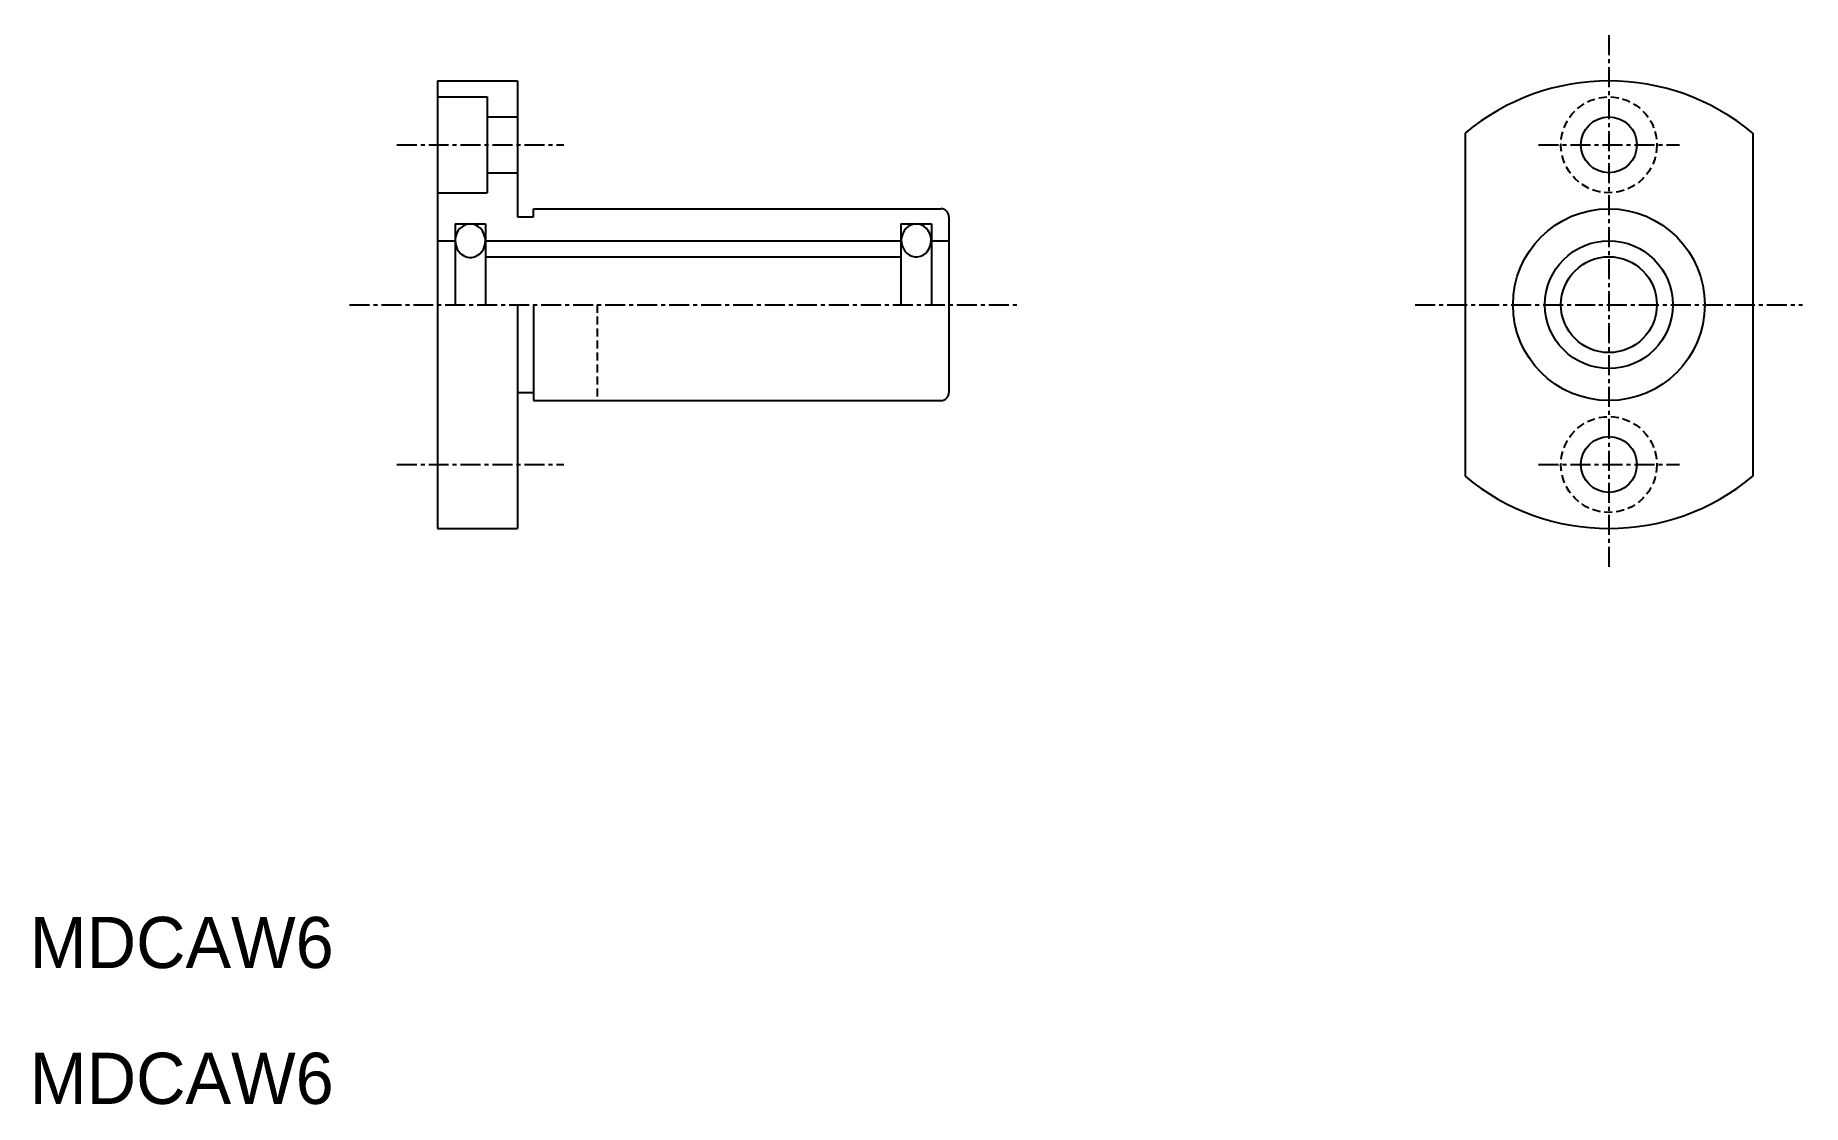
# Model space of a CAD drawing. Extents: x 10 to 121, y 10 to 77.
import ezdxf

# ---------------------------------------------------------------- set-up
doc = ezdxf.new("R2010")
doc.units = 0
doc.linetypes.add('CENTER', pattern=[2, 1.25, -0.25, 0.25, -0.25])
doc.linetypes.add('DASHED', pattern=[0.75, 0.5, -0.25])
doc.layers.get('0').update_dxf_attribs({"linetype": 'CONTINUOUS'})
doc.layers.add('CENTER', color=1, linetype='CENTER')

msp = doc.modelspace()

# ---------------------------------------------------------------- linework, layer by layer
at = {"color": 7, "linetype": 'CONTINUOUS'}
for p, q in [((35.51, 74), (35.51, 46)), ((35.51, 74), (40.51, 74)), ((35.51, 73), (38.61, 73)), ((38.61, 73), (38.61, 67)), ((40.51, 74), (40.51, 65.5)), ((38.61, 71.75), (40.51, 71.75)), ((99.8, 70.72), (99.8, 49.28)), ((117.8, 70.72), (117.8, 49.28)), ((38.61, 68.25), (40.51, 68.25)), ((35.51, 67), (38.61, 67)), ((40.51, 65.5), (41.51, 65.5)), ((41.51, 66), (67.01, 66)), ((41.51, 65.5), (41.51, 66)), ((67.51, 65.5), (67.51, 54.5)), ((36.61, 65.05), (38.51, 65.05)), ((36.61, 65.05), (36.61, 60)), ((38.51, 65.05), (38.51, 60)), ((64.51, 65.05), (64.51, 60)), ((64.51, 65.05), (66.41, 65.05)), ((66.41, 65.05), (66.41, 60)), ((35.51, 64), (36.61, 64)), ((36.61, 63.79), (36.61, 63.79)), ((38.51, 64), (64.51, 64)), ((66.41, 64), (67.51, 64)), ((36.61, 62.53), (36.61, 62.53)), ((38.51, 63), (64.51, 63)), ((40.51, 60), (40.51, 46)), ((41.51, 60), (41.51, 54)), ((40.51, 54.5), (41.51, 54.5)), ((41.51, 54), (67.01, 54)), ((35.51, 46), (40.51, 46))]:
    msp.add_line(p, q, dxfattribs=at)
at = {"color": 3, "linetype": 'DASHED'}
msp.add_line((45.51, 60), (45.51, 54), dxfattribs=at)
at = {"color": 7, "linetype": 'CONTINUOUS', "flags": 128}
for points in [[(37.56, 65.05), (37.38, 65.03), (37.21, 64.98), (37.05, 64.88), (36.91, 64.76), (36.79, 64.61), (36.7, 64.44), (36.64, 64.25), (36.62, 64.05), (36.63, 63.85), (36.67, 63.66), (36.74, 63.48), (36.85, 63.32), (36.98, 63.18), (37.13, 63.07), (37.3, 63), (37.47, 62.96), (37.65, 62.96), (37.83, 63), (38, 63.07), (38.15, 63.18), (38.28, 63.32), (38.38, 63.48), (38.46, 63.66), (38.5, 63.85), (38.51, 64.05), (38.48, 64.25), (38.42, 64.44), (38.33, 64.61), (38.22, 64.76), (38.07, 64.88), (37.91, 64.98), (37.74, 65.03)], [(65.46, 65.05), (65.29, 65.03), (65.12, 64.98), (64.96, 64.89), (64.82, 64.77), (64.7, 64.62), (64.62, 64.45), (64.56, 64.26), (64.53, 64.07), (64.54, 63.87), (64.58, 63.68), (64.66, 63.51), (64.76, 63.35), (64.89, 63.21), (65.04, 63.1), (65.2, 63.03), (65.37, 62.99), (65.55, 62.99), (65.72, 63.03), (65.89, 63.1), (66.04, 63.21), (66.17, 63.35), (66.27, 63.51), (66.34, 63.68), (66.38, 63.87), (66.39, 64.07), (66.37, 64.26), (66.31, 64.45), (66.22, 64.62), (66.1, 64.77), (65.97, 64.89), (65.81, 64.98), (65.64, 65.03)]]:
    msp.add_lwpolyline(points, close=True, dxfattribs=at)
at = {"color": 3, "linetype": 'DASHED'}
for centre in [(108.8, 70), (108.8, 50)]:
    msp.add_circle(centre, 3, dxfattribs=at)
at = {"color": 7, "linetype": 'CONTINUOUS'}
for centre, radius in [((108.8, 70), 1.75), ((108.8, 60), 6), ((108.8, 60), 4), ((108.8, 60), 3), ((108.8, 50), 1.75)]:
    msp.add_circle(centre, radius, dxfattribs=at)
for centre, radius, start, end in [((108.8, 60), 14, 49.9948, 130.0052), ((67.01, 65.5), 0.5, 360, 90), ((67.01, 54.5), 0.5, 270, 0), ((108.8, 60), 14, 229.9948, 310.0052)]:
    msp.add_arc(centre, radius, start, end, dxfattribs=at)
at = {"layer": 'CENTER', "color": 1, "linetype": 'CENTER'}
for p, q in [((108.8, 76.85), (108.8, 43.4)), ((32.96, 70), (43.41, 70)), ((104.4, 70), (113.21, 70)), ((30, 60), (71.95, 60)), ((96.68, 60), (120.92, 60)), ((32.96, 50), (43.41, 50)), ((104.4, 50), (113.21, 50))]:
    msp.add_line(p, q, dxfattribs=at)

# ---------------------------------------------------------------- texts
at = {"color": 7, "linetype": 'CONTINUOUS'}
for p in [(10, 18.5), (10, 10)]:
    msp.add_text('MDCAW6', height=3.2, dxfattribs=at).set_placement(p)

doc.saveas('drawing.dxf')
